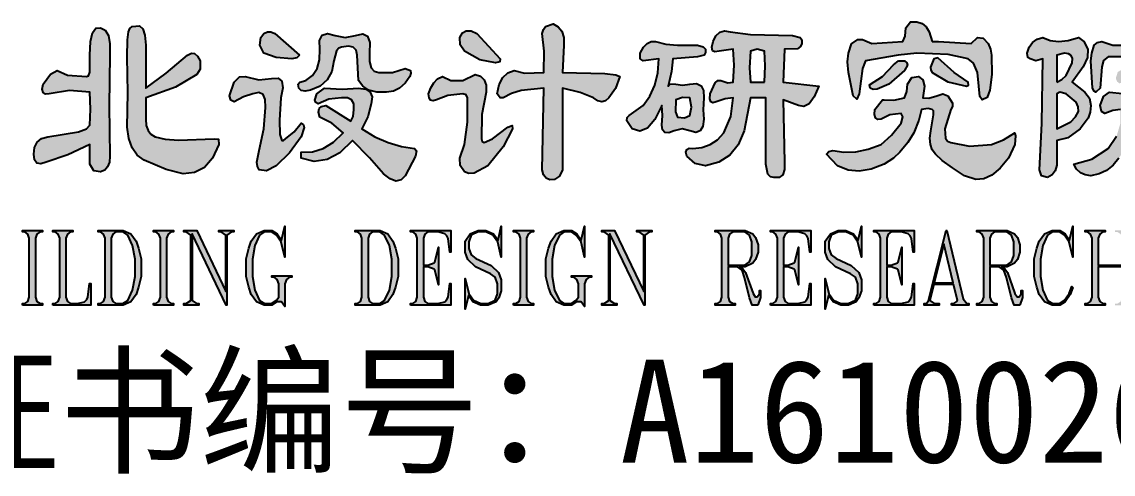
# Model space of a CAD drawing. Extents: x 1475400 to 1714963, y -629303 to -315532.
# Drawn here: x 1579963 to 1582305, y -422275 to -421306 of the extents above; entities that cross this region are included whole.
import ezdxf
from ezdxf.enums import TextEntityAlignment as Align

# ---------------------------------------------------------------- set-up
doc = ezdxf.new("R2010")
doc.units = 0
doc.header["$LTSCALE"] = 1000
doc.layers.add('BTTK', color=7, linetype='Continuous')
doc.layers.add('Logo', color=4, linetype='Continuous')
doc.styles.add('HT', font='')
doc.styles.add('HZ(TK)', font='geniso.shx', dxfattribs={"width": 0.9, "bigfont": 'hztxt.shx'})
doc.styles.get('HT').set_extended_font_data('SimHei')

# ---------------------------------------------------------------- blocks, each defined once
blk = doc.blocks.new('logo-txt')
at = {"layer": 'Logo'}
h = blk.add_hatch(color=4, dxfattribs=at)
h.dxf.hatch_style = 1
h.paths.add_polyline_path([(21.793, 4.592), (21.36, 4.519), (21.277, 4.517), (21.227, 4.551), (21.21, 4.621), (21.227, 4.728), (21.385, 4.946), (21.527, 5.019), (21.752, 4.925), (22.16, 4.894), (22.201, 4.907), (22.226, 4.988), (22.226, 5.352), (22.241, 5.639), (22.285, 5.831), (22.358, 5.93), (22.46, 5.936), (22.56, 5.884), (22.626, 5.769), (22.66, 5.592), (22.66, 5.352), (22.643, 4.269), (22.66, 3.186), (22.647, 3.056), (22.61, 2.957), (22.547, 2.89), (22.46, 2.853), (22.318, 2.874), (22.226, 3.02), (22.226, 3.436), (21.76, 3.218), (21.293, 3.061), (21.177, 3.025), (21.093, 3.041), (21.043, 3.108), (21.027, 3.228), (21.046, 3.376), (21.102, 3.488), (21.195, 3.564), (21.327, 3.603), (21.985, 3.707), (22.158, 3.775), (22.226, 3.853), (22.243, 4.197), (22.226, 4.561)])
h.paths.add_polyline_path([(23.034, 5.675), (23.059, 5.852), (23.087, 5.923), (23.134, 5.967), (23.293, 5.977), (23.364, 5.917), (23.409, 5.779), (23.43, 5.563), (23.426, 5.269), (23.426, 4.644), (23.868, 4.967), (24.326, 5.352), (24.405, 5.391), (24.476, 5.384), (24.538, 5.329), (24.592, 5.227), (24.592, 5.05), (24.526, 4.936), (24.067, 4.665), (23.426, 4.436), (23.426, 3.978), (23.439, 3.845), (23.476, 3.738), (23.538, 3.658), (23.626, 3.603), (23.843, 3.554), (24.126, 3.53), (24.892, 3.561), (24.984, 3.551), (24.992, 3.436), (24.857, 3.147), (24.684, 2.947), (24.474, 2.835), (24.226, 2.812), (23.868, 2.905), (23.393, 3.103), (23.245, 3.21), (23.134, 3.363), (23.062, 3.564), (23.026, 3.811), (23.043, 4.54), (23.026, 5.311)])
h = blk.add_hatch(color=4, dxfattribs=at)
h.dxf.hatch_style = 1
h.paths.add_polyline_path([(28.191, 4.03), (28.058, 3.77), (28.341, 3.603), (28.624, 3.478), (28.908, 3.395), (29.191, 3.353), (29.228, 3.301), (29.208, 3.186), (28.991, 2.77), (28.899, 2.679), (28.791, 2.655), (28.666, 2.7), (28.524, 2.812), (28.225, 3.155), (27.858, 3.52), (27.589, 3.262), (27.316, 3.114), (27.039, 3.074), (26.758, 3.145), (26.758, 3.27), (27.002, 3.28), (27.233, 3.353), (27.452, 3.488), (27.658, 3.686), (27.416, 3.895), (27.158, 4.02), (27.129, 4.129), (27.142, 4.207), (27.196, 4.254), (27.291, 4.269), (27.825, 3.936), (27.875, 4.04), (27.891, 4.186), (27.887, 4.311), (27.841, 4.394), (27.754, 4.436), (27.625, 4.436), (27.35, 4.405), (27.125, 4.311), (27.073, 4.34), (27.05, 4.384), (27.092, 4.519), (27.258, 4.644), (27.641, 4.623), (27.991, 4.644), (28.145, 4.623), (28.241, 4.561), (28.279, 4.457), (28.258, 4.311)])
h.paths.add_polyline_path([(26.725, 5.352), (26.667, 5.29), (26.558, 5.269), (26.225, 5.3), (25.959, 5.394), (25.875, 5.561), (25.892, 5.727), (25.961, 5.811), (26.034, 5.852), (26.111, 5.852), (26.192, 5.811)])
h.paths.add_polyline_path([(26.294, 3.96), (26.3, 3.655), (26.344, 3.522), (26.38, 3.52), (26.425, 3.561), (26.608, 3.707), (26.758, 3.895), (26.808, 3.861), (26.825, 3.801), (26.758, 3.603), (26.508, 3.259), (26.225, 2.978), (26.017, 2.874), (25.859, 2.895), (25.821, 2.968), (25.809, 3.061), (25.859, 3.311), (25.959, 3.77), (25.992, 4.228), (25.988, 4.402), (25.942, 4.509), (25.854, 4.548), (25.725, 4.519), (25.525, 4.457), (25.325, 4.353), (25.25, 4.384), (25.225, 4.478), (25.325, 4.769), (25.434, 4.884), (25.559, 4.894), (25.85, 4.821), (26.125, 4.853), (26.263, 4.858), (26.342, 4.79), (26.363, 4.65), (26.325, 4.436)])
h.paths.add_polyline_path([(28.716, 4.978), (28.991, 5.061), (29.099, 5.019), (29.11, 4.967), (29.091, 4.894), (28.985, 4.748), (28.866, 4.644), (28.735, 4.582), (28.591, 4.561), (28.379, 4.561), (28.208, 4.603), (28.079, 4.686), (27.991, 4.811), (27.958, 5.352), (27.937, 5.457), (27.875, 5.519), (27.771, 5.54), (27.625, 5.519), (27.564, 5.501), (27.516, 5.446), (27.458, 5.227), (27.414, 5.001), (27.316, 4.821), (27.164, 4.689), (26.958, 4.603), (26.842, 4.579), (26.758, 4.592), (26.708, 4.642), (26.692, 4.728), (26.733, 4.769), (26.858, 4.811), (27.002, 4.915), (27.1, 5.061), (27.152, 5.248), (27.158, 5.477), (27.154, 5.667), (27.208, 5.779), (27.321, 5.813), (27.491, 5.769), (27.7, 5.727), (27.925, 5.769), (28.081, 5.808), (28.183, 5.759), (28.231, 5.621), (28.225, 5.394), (28.225, 5.212), (28.258, 5.082), (28.324, 5.004), (28.424, 4.978)])
h = blk.add_hatch(color=4, dxfattribs=at)
h.dxf.hatch_style = 1
h.paths.add_polyline_path([(31.548, 4.967), (31.957, 4.978), (31.965, 5.436), (31.923, 5.811), (31.95, 5.902), (31.998, 5.967), (32.157, 6.019), (32.271, 5.959), (32.348, 5.863), (32.388, 5.73), (32.39, 5.561), (32.357, 4.978), (33.265, 4.957), (33.5, 4.931), (33.59, 4.894), (33.498, 4.634), (33.356, 4.436), (33.285, 4.374), (33.206, 4.353), (33.119, 4.374), (33.023, 4.436), (32.74, 4.551), (32.357, 4.644), (32.357, 2.895), (32.298, 2.759), (32.19, 2.687), (32.086, 2.684), (32.007, 2.718), (31.953, 2.788), (31.923, 2.895), (31.957, 4.644), (31.474, 4.592), (31.269, 4.527), (31.09, 4.436), (31.024, 4.436), (30.957, 4.519), (31.005, 4.722), (31.082, 4.873), (31.188, 4.972), (31.324, 5.019)])
h.paths.add_polyline_path([(30.166, 5.571), (30.157, 5.727), (30.218, 5.826), (30.299, 5.873), (30.401, 5.868), (30.524, 5.811), (31.024, 5.269), (31.015, 5.207), (30.924, 5.186), (30.59, 5.248), (30.257, 5.436)])
h.paths.add_polyline_path([(29.966, 4.811), (30.224, 4.811), (30.49, 4.936), (30.605, 4.897), (30.682, 4.821), (30.722, 4.709), (30.724, 4.561), (30.632, 4.082), (30.624, 3.561), (30.638, 3.499), (30.682, 3.478), (30.857, 3.561), (31.19, 3.811), (31.282, 3.842), (31.29, 3.77), (31.09, 3.384), (30.757, 2.978), (30.465, 2.822), (30.351, 2.814), (30.257, 2.853), (30.166, 2.989), (30.157, 3.145), (30.257, 3.436), (30.324, 3.915), (30.324, 4.436), (30.299, 4.499), (30.224, 4.519), (29.899, 4.488), (29.657, 4.394), (29.585, 4.371), (29.532, 4.384), (29.501, 4.433), (29.491, 4.519), (29.535, 4.652), (29.599, 4.759), (29.684, 4.84), (29.791, 4.894)])
h = blk.add_hatch(color=4, dxfattribs=at)
h.dxf.hatch_style = 1
h.paths.add_polyline_path([(36.039, 5.134), (36.022, 5.477), (35.722, 5.436), (35.626, 5.418), (35.572, 5.446), (35.56, 5.522), (35.589, 5.644), (35.649, 5.766), (35.731, 5.842), (35.833, 5.87), (35.955, 5.852), (36.389, 5.79), (37.288, 5.769), (37.455, 5.727), (37.488, 5.675), (37.488, 5.602), (37.465, 5.532), (37.397, 5.488), (37.122, 5.477), (37.088, 4.769), (37.855, 4.686), (37.753, 4.457), (37.647, 4.311), (37.536, 4.249), (37.422, 4.269), (37.088, 4.394), (37.122, 3.061), (37.12, 2.9), (37.08, 2.791), (37.003, 2.733), (36.888, 2.728), (36.816, 2.746), (36.764, 2.801), (36.722, 3.02), (36.722, 4.436), (36.389, 4.436), (36.255, 3.728), (36.128, 3.431), (35.947, 3.207), (35.712, 3.056), (35.422, 2.978), (35.206, 3.03), (35.022, 3.186), (35.006, 3.275), (35.022, 3.332), (35.072, 3.358), (35.156, 3.353), (35.347, 3.374), (35.522, 3.436), (35.681, 3.54), (35.822, 3.686), (35.972, 4.04), (36.022, 4.436), (35.847, 4.415), (35.656, 4.353), (35.585, 4.332), (35.539, 4.353), (35.518, 4.415), (35.522, 4.519), (35.631, 4.759), (35.691, 4.808), (35.756, 4.811), (35.905, 4.759), (36.022, 4.769)])
h.paths.add_polyline_path([(34.573, 5.582), (34.822, 5.561), (35.256, 5.561), (35.372, 5.529), (35.422, 5.477), (35.424, 5.404), (35.397, 5.352), (35.256, 5.311), (34.723, 5.269), (34.698, 4.998), (34.623, 4.686), (34.664, 4.738), (34.789, 4.728), (34.931, 4.707), (35.089, 4.728), (35.233, 4.741), (35.331, 4.696), (35.383, 4.595), (35.389, 4.436), (35.372, 4.176), (35.389, 3.978), (35.37, 3.822), (35.314, 3.728), (35.22, 3.697), (35.089, 3.728), (34.922, 3.77), (34.756, 3.728), (34.639, 3.689), (34.556, 3.697), (34.506, 3.751), (34.489, 3.853), (34.506, 4.061), (34.489, 4.269), (34.337, 3.973), (34.181, 3.79), (34.021, 3.723), (33.856, 3.77), (33.739, 3.947), (33.744, 4.012), (33.789, 4.061), (34.089, 4.269), (34.235, 4.472), (34.339, 4.707), (34.402, 4.972), (34.423, 5.269), (34.089, 5.227), (34.023, 5.269), (34.023, 5.394), (34.094, 5.519), (34.173, 5.602), (34.26, 5.644), (34.356, 5.644)])
h.paths.add_polyline_path([(36.689, 4.769), (36.705, 5.123), (36.689, 5.436), (36.53, 5.477), (36.389, 5.436), (36.372, 5.082), (36.389, 4.769)], flags=16)
h.paths.add_polyline_path([(34.781, 4.134), (34.822, 4.02), (34.972, 4.009), (35.089, 4.061), (35.122, 4.238), (35.089, 4.436), (34.931, 4.446), (34.789, 4.394)], flags=16)
h = blk.add_hatch(color=4, dxfattribs=at)
h.dxf.hatch_style = 1
h.paths.add_polyline_path([(39.463, 4.384), (39.688, 4.436), (39.738, 4.571), (39.754, 4.728), (39.846, 4.873), (39.988, 4.894), (40.087, 4.821), (40.121, 4.686), (40.087, 4.436), (40.212, 4.426), (40.387, 4.478), (40.512, 4.519), (40.621, 4.478), (40.721, 4.321), (40.721, 4.251), (40.687, 4.186), (40.554, 3.77), (40.571, 3.572), (40.616, 3.512), (40.687, 3.478), (41.087, 3.405), (41.554, 3.436), (41.812, 3.54), (42.054, 3.686), (42.07, 3.624), (42.054, 3.436), (41.92, 3.145), (41.739, 2.929), (41.562, 2.78), (41.389, 2.7), (41.22, 2.687), (40.979, 2.77), (40.721, 2.937), (40.496, 3.093), (40.354, 3.228), (40.285, 3.322), (40.246, 3.436), (40.235, 3.572), (40.254, 3.728), (40.312, 4.072), (40.31, 4.157), (40.287, 4.186), (40.196, 4.207), (40.054, 4.186), (39.996, 3.957), (39.888, 3.686), (39.763, 3.478), (39.588, 3.27), (39.454, 3.145), (39.254, 3.02), (38.98, 2.908), (38.721, 2.864), (38.48, 2.887), (38.255, 2.978), (38.021, 3.228), (38.071, 3.291), (38.155, 3.311), (38.394, 3.272), (38.646, 3.28), (38.911, 3.335), (39.188, 3.436), (39.413, 3.634), (39.621, 3.895), (39.654, 4.03), (39.621, 4.103), (39.379, 4.072), (39.188, 3.978), (39.117, 3.975), (39.071, 4.009), (39.05, 4.079), (39.054, 4.186), (39.221, 4.394), (39.254, 4.394)])
h.paths.add_polyline_path([(40.287, 5.644), (40.421, 5.644), (41.121, 5.602), (41.254, 5.727), (41.379, 5.717), (41.487, 5.602), (41.537, 5.477), (41.554, 5.352), (41.562, 4.936), (41.52, 4.603), (41.462, 4.446), (41.354, 4.394), (41.304, 4.467), (41.287, 4.686), (41.254, 4.978), (41.17, 5.175), (41.054, 5.269), (40.629, 5.363), (39.954, 5.394), (39.554, 5.352), (38.855, 5.227), (38.788, 5.061), (38.721, 4.519), (38.671, 4.405), (38.588, 4.478), (38.488, 4.978), (38.471, 5.207), (38.488, 5.394), (38.555, 5.592), (38.688, 5.686), (38.788, 5.686), (38.988, 5.602), (39.654, 5.644), (39.704, 5.759), (39.721, 5.936), (39.821, 6.061), (39.958, 6.063), (40.071, 6.029), (40.158, 5.959), (40.221, 5.852)])
h.paths.add_polyline_path([(40.754, 4.978), (40.404, 5.29), (40.321, 5.269), (40.246, 5.092), (40.252, 5.027), (40.287, 4.978), (40.621, 4.78), (41.021, 4.686), (41.062, 4.707), (41.054, 4.769)], flags=17)
h.paths.add_polyline_path([(39.563, 5.227), (39.688, 5.227), (39.738, 5.183), (39.754, 5.134), (39.688, 5.019), (39.354, 4.728), (39.104, 4.623), (39.017, 4.618), (38.955, 4.644), (38.938, 4.717), (39.221, 4.894), (39.454, 5.144)], flags=17)
h = blk.add_hatch(color=4, dxfattribs=at)
h.dxf.hatch_style = 1
h.paths.add_polyline_path([(43.253, 3.926), (43.353, 4.027), (43.42, 4.144), (43.416, 4.246), (43.37, 4.342), (43.153, 4.519), (43.02, 4.561), (42.953, 4.519), (42.953, 3.77)], flags=16)
h.paths.add_polyline_path([(42.953, 4.769), (43.062, 4.827), (43.153, 4.915), (43.287, 5.186), (43.289, 5.277), (43.262, 5.342), (43.205, 5.381), (43.12, 5.394), (42.953, 5.352)], flags=16)
h.paths.add_polyline_path([(45.053, 4.228), (45.053, 3.728), (45.103, 3.54), (45.253, 3.395), (45.438, 3.317), (45.627, 3.291), (45.821, 3.317), (46.019, 3.395), (46.294, 3.509), (46.386, 3.52), (46.35, 3.304), (46.277, 3.114), (46.167, 2.95), (46.019, 2.812), (45.817, 2.757), (45.611, 2.759), (45.4, 2.819), (45.186, 2.937), (45.023, 3.106), (44.903, 3.28), (44.824, 3.46), (44.786, 3.645), (44.786, 4.228), (44.553, 4.228), (44.553, 3.936), (44.536, 3.715), (44.486, 3.509), (44.403, 3.319), (44.286, 3.145), (44.161, 2.996), (44.02, 2.884), (43.861, 2.809), (43.686, 2.77), (43.563, 2.786), (43.461, 2.832), (43.38, 2.91), (43.32, 3.02), (43.703, 3.124), (44.053, 3.353), (44.236, 3.613), (44.32, 3.895), (44.32, 4.186), (44.153, 4.165), (43.986, 4.103), (43.911, 4.144), (43.886, 4.269), (43.953, 4.467), (44.086, 4.561), (44.644, 4.499), (45.186, 4.561), (45.511, 4.519), (45.592, 4.467), (45.619, 4.394), (45.519, 4.269)])
h.paths.add_polyline_path([(45.486, 5.571), (45.652, 5.615), (45.752, 5.686), (45.852, 5.654), (45.952, 5.561), (45.994, 5.415), (45.986, 5.227), (45.952, 4.853), (45.936, 4.717), (45.886, 4.644), (45.786, 4.665), (45.752, 4.811), (45.746, 5.03), (45.694, 5.186), (45.596, 5.28), (45.452, 5.311), (44.053, 5.311), (43.953, 5.238), (43.92, 5.103), (43.886, 4.644), (43.795, 4.561), (43.755, 4.582), (43.72, 4.644), (43.686, 5.227), (43.703, 5.394), (43.753, 5.561), (43.828, 5.623), (43.92, 5.644), (44.153, 5.561), (44.519, 5.561), (44.519, 5.769), (44.578, 5.936), (44.686, 6.019), (44.828, 5.998), (44.919, 5.936), (44.961, 5.759), (44.953, 5.561)])
h.paths.add_polyline_path([(44.453, 4.769), (44.295, 4.748), (44.247, 4.785), (44.22, 4.853), (44.261, 4.988), (44.386, 5.061), (44.636, 5.04), (44.919, 5.061), (45.244, 4.998), (45.325, 4.952), (45.353, 4.894), (45.278, 4.811), (45.119, 4.811)], flags=17)
h.paths.add_polyline_path([(42.753, 2.728), (42.628, 2.77), (42.587, 2.895), (42.637, 3.884), (42.653, 5.269), (42.503, 5.227), (42.387, 5.269), (42.337, 5.3), (42.32, 5.394), (42.366, 5.524), (42.437, 5.623), (42.533, 5.691), (42.653, 5.727), (42.814, 5.665), (42.995, 5.644), (43.197, 5.665), (43.42, 5.727), (43.536, 5.644), (43.62, 5.477), (43.611, 5.3), (43.52, 5.103), (43.287, 4.769), (43.553, 4.561), (43.653, 4.426), (43.686, 4.269), (43.672, 4.129), (43.628, 3.999), (43.453, 3.77), (43.195, 3.582), (42.953, 3.52), (42.953, 2.994), (42.92, 2.874), (42.853, 2.786)])
h = blk.add_hatch(color=4, dxfattribs=at)
h.dxf.hatch_style = 1
h.paths.add_polyline_path([(19.17, 0.153), (19.112, 0.073), (18.947, -0.004), (18.303, -0.004), (18.303, 0.031), (18.353, 0.031), (18.419, 0.075), (18.451, 0.167), (18.451, 1.429), (18.419, 1.521), (18.353, 1.565), (18.303, 1.565), (18.303, 1.6), (18.95, 1.598), (19.112, 1.523), (19.17, 1.444), (19.225, 1.288), (19.225, 1.13), (19.17, 0.974), (19.112, 0.895), (18.983, 0.835), (19.112, 0.776), (19.17, 0.697), (19.225, 0.54), (19.225, 0.308)])
h.paths.add_polyline_path([(19.094, 1.355), (19.043, 1.496), (18.942, 1.565), (18.68, 1.565), (18.615, 1.521), (18.582, 1.429), (18.582, 0.852), (18.942, 0.852), (19.043, 0.923), (19.094, 1.064)], flags=16)
h.paths.add_polyline_path([(19.094, 0.607), (19.043, 0.748), (18.942, 0.818), (18.582, 0.818), (18.582, 0.167), (18.615, 0.075), (18.68, 0.031), (18.942, 0.031), (19.043, 0.1), (19.094, 0.242)], flags=16)
h.paths.add_polyline_path([(20.509, 1.565), (20.411, 1.498), (20.411, 0.459), (20.356, 0.229), (20.244, 0.073), (20.079, -0.004), (19.971, -0.004), (19.971, 0.011), (19.966, -0.004), (19.804, 0.073), (19.693, 0.229), (19.638, 0.459), (19.638, 1.429), (19.606, 1.521), (19.54, 1.565), (19.49, 1.565), (19.49, 1.6), (19.917, 1.6), (19.917, 1.565), (19.867, 1.565), (19.801, 1.521), (19.769, 1.429), (19.769, 0.389), (19.821, 0.171), (19.872, 0.102), (19.974, 0.031), (20.076, 0.031), (20.232, 0.102), (20.334, 0.246), (20.387, 0.464), (20.387, 1.498), (20.289, 1.565), (20.238, 1.565), (20.238, 1.6), (20.559, 1.6), (20.559, 1.565)])
h.paths.add_polyline_path([(20.784, -0.004), (20.784, 0.031), (20.834, 0.031), (20.9, 0.075), (20.932, 0.167), (20.932, 1.429), (20.9, 1.521), (20.834, 1.565), (20.784, 1.565), (20.784, 1.6), (21.211, 1.6), (21.211, 1.565), (21.161, 1.565), (21.095, 1.521), (21.063, 1.429), (21.063, 0.167), (21.095, 0.075), (21.161, 0.031), (21.211, 0.031), (21.211, -0.004)])
h.paths.add_polyline_path([(21.436, -0.004), (21.436, 0.031), (21.486, 0.031), (21.551, 0.075), (21.583, 0.167), (21.583, 1.429), (21.551, 1.521), (21.486, 1.565), (21.436, 1.565), (21.436, 1.6), (21.862, 1.6), (21.862, 1.565), (21.812, 1.565), (21.747, 1.521), (21.715, 1.429), (21.715, 0.167), (21.747, 0.075), (21.812, 0.031), (21.968, 0.031), (22.118, 0.073), (22.164, 0.116), (22.189, 0.169), (22.225, 0.464), (22.249, 0.461), (22.249, -0.004)])
h.paths.add_polyline_path([(23.275, 0.381), (23.221, 0.227), (23.11, 0.073), (22.945, -0.004), (22.408, -0.004), (22.408, 0.031), (22.458, 0.031), (22.524, 0.075), (22.556, 0.167), (22.556, 1.429), (22.524, 1.521), (22.458, 1.565), (22.408, 1.565), (22.408, 1.6), (22.945, 1.6), (23.11, 1.523), (23.221, 1.369), (23.275, 1.215), (23.33, 0.987), (23.33, 0.609)])
h.paths.add_polyline_path([(23.199, 0.983), (23.146, 1.278), (23.042, 1.496), (22.939, 1.565), (22.785, 1.565), (22.72, 1.521), (22.687, 1.429), (22.687, 0.167), (22.72, 0.075), (22.785, 0.031), (22.939, 0.031), (23.042, 0.1), (23.146, 0.318), (23.199, 0.613)], flags=16)
h.paths.add_polyline_path([(23.595, -0.004), (23.595, 0.031), (23.645, 0.031), (23.711, 0.075), (23.743, 0.167), (23.743, 1.429), (23.711, 1.521), (23.645, 1.565), (23.595, 1.565), (23.595, 1.6), (24.022, 1.6), (24.022, 1.565), (23.972, 1.565), (23.906, 1.521), (23.874, 1.429), (23.874, 0.167), (23.906, 0.075), (23.972, 0.031), (24.022, 0.031), (24.022, -0.004)])
h.paths.add_polyline_path([(25.266, 1.565), (25.169, 1.498), (25.169, -0.004), (25.15, -0.004), (24.419, 1.527), (24.419, 0.098), (24.517, 0.031), (24.568, 0.031), (24.568, -0.004), (24.247, -0.004), (24.247, 0.031), (24.297, 0.031), (24.395, 0.098), (24.395, 1.498), (24.297, 1.565), (24.247, 1.565), (24.247, 1.6), (24.52, 1.6), (25.144, 0.293), (25.144, 1.498), (25.046, 1.565), (24.996, 1.565), (24.996, 1.6), (25.317, 1.6), (25.317, 1.565)])
h.paths.add_polyline_path([(26.506, 0.594), (26.441, 0.549), (26.409, 0.457), (26.409, -0.027), (26.338, 0.071), (26.239, 0.071), (26.132, -0.004), (25.964, -0.002), (25.802, 0.073), (25.69, 0.227), (25.637, 0.381), (25.582, 0.609), (25.582, 0.987), (25.637, 1.215), (25.69, 1.369), (25.802, 1.523), (25.965, 1.6), (26.132, 1.6), (26.244, 1.523), (26.338, 1.39), (26.409, 1.687), (26.409, 1.029), (26.332, 1.35), (26.228, 1.493), (26.126, 1.565), (25.971, 1.565), (25.869, 1.496), (25.765, 1.278), (25.713, 0.983), (25.713, 0.613), (25.765, 0.318), (25.869, 0.1), (25.971, 0.031), (26.126, 0.031), (26.228, 0.102), (26.277, 0.169), (26.277, 0.457), (26.245, 0.549), (26.179, 0.594), (26.129, 0.594), (26.129, 0.628), (26.557, 0.628), (26.557, 0.594)])
h = blk.add_hatch(color=4, dxfattribs=at)
h.dxf.hatch_style = 1
h.paths.add_polyline_path([(28.78, 0.381), (28.726, 0.227), (28.615, 0.073), (28.45, -0.004), (27.914, -0.004), (27.914, 0.031), (27.964, 0.031), (28.029, 0.075), (28.061, 0.167), (28.061, 1.429), (28.029, 1.521), (27.964, 1.565), (27.914, 1.565), (27.914, 1.6), (28.45, 1.6), (28.615, 1.523), (28.726, 1.369), (28.78, 1.215), (28.835, 0.987), (28.835, 0.609)])
h.paths.add_polyline_path([(28.704, 0.983), (28.652, 1.278), (28.548, 1.496), (28.445, 1.565), (28.291, 1.565), (28.225, 1.521), (28.193, 1.429), (28.193, 0.167), (28.225, 0.075), (28.291, 0.031), (28.445, 0.031), (28.548, 0.1), (28.652, 0.318), (28.704, 0.613)], flags=16)
h.paths.add_polyline_path([(29.1, -0.004), (29.1, 0.031), (29.15, 0.031), (29.216, 0.075), (29.248, 0.167), (29.248, 1.429), (29.216, 1.521), (29.15, 1.565), (29.1, 1.565), (29.1, 1.6), (29.968, 1.6), (29.968, 1.135), (29.943, 1.133), (29.908, 1.427), (29.882, 1.48), (29.837, 1.523), (29.686, 1.565), (29.477, 1.565), (29.412, 1.521), (29.38, 1.429), (29.38, 0.852), (29.472, 0.852), (29.61, 0.901), (29.624, 0.919), (29.701, 1.239), (29.701, 0.432), (29.624, 0.752), (29.61, 0.769), (29.472, 0.818), (29.38, 0.818), (29.38, 0.167), (29.412, 0.075), (29.477, 0.031), (29.686, 0.031), (29.837, 0.073), (29.882, 0.116), (29.908, 0.169), (29.943, 0.464), (29.968, 0.461), (29.968, -0.004)])
h.paths.add_polyline_path([(30.994, 0.153), (30.935, 0.073), (30.77, -0.004), (30.606, -0.004), (30.441, 0.073), (30.345, 0.206), (30.275, -0.09), (30.275, 0.566), (30.351, 0.246), (30.454, 0.102), (30.61, 0.031), (30.767, 0.031), (30.92, 0.102), (30.97, 0.242), (30.97, 0.457), (30.92, 0.599), (30.817, 0.671), (30.495, 0.821), (30.331, 0.974), (30.275, 1.13), (30.275, 1.365), (30.384, 1.523), (30.553, 1.6), (30.717, 1.6), (30.882, 1.523), (30.978, 1.39), (31.048, 1.687), (31.048, 1.029), (30.972, 1.35), (30.87, 1.493), (30.714, 1.565), (30.556, 1.565), (30.403, 1.493), (30.352, 1.355), (30.352, 1.213), (30.403, 1.072), (30.505, 1), (30.828, 0.85), (30.992, 0.697), (31.048, 0.54), (31.048, 0.308)])
h.paths.add_polyline_path([(31.313, -0.004), (31.313, 0.031), (31.363, 0.031), (31.429, 0.075), (31.461, 0.167), (31.461, 1.429), (31.429, 1.521), (31.363, 1.565), (31.313, 1.565), (31.313, 1.6), (31.74, 1.6), (31.74, 1.565), (31.69, 1.565), (31.624, 1.521), (31.592, 1.429), (31.592, 0.167), (31.624, 0.075), (31.69, 0.031), (31.74, 0.031), (31.74, -0.004)])
h.paths.add_polyline_path([(32.931, 0.594), (32.865, 0.549), (32.833, 0.457), (32.833, -0.027), (32.763, 0.071), (32.663, 0.071), (32.556, -0.004), (32.388, -0.002), (32.226, 0.073), (32.114, 0.227), (32.061, 0.381), (32.006, 0.609), (32.006, 0.987), (32.061, 1.215), (32.114, 1.369), (32.226, 1.523), (32.39, 1.6), (32.556, 1.6), (32.668, 1.523), (32.763, 1.39), (32.833, 1.687), (32.833, 1.029), (32.757, 1.35), (32.652, 1.493), (32.55, 1.565), (32.395, 1.565), (32.293, 1.496), (32.189, 1.278), (32.137, 0.983), (32.137, 0.613), (32.189, 0.318), (32.293, 0.1), (32.395, 0.031), (32.55, 0.031), (32.652, 0.102), (32.702, 0.169), (32.702, 0.457), (32.669, 0.549), (32.604, 0.594), (32.553, 0.594), (32.553, 0.628), (32.981, 0.628), (32.981, 0.594)])
h.paths.add_polyline_path([(34.224, 1.565), (34.127, 1.498), (34.127, -0.004), (34.108, -0.004), (33.377, 1.527), (33.377, 0.098), (33.475, 0.031), (33.526, 0.031), (33.526, -0.004), (33.205, -0.004), (33.205, 0.031), (33.255, 0.031), (33.352, 0.098), (33.352, 1.498), (33.255, 1.565), (33.205, 1.565), (33.205, 1.6), (33.478, 1.6), (34.102, 0.293), (34.102, 1.498), (34.004, 1.565), (33.953, 1.565), (33.953, 1.6), (34.274, 1.6), (34.274, 1.565)])
h = blk.add_hatch(color=4, dxfattribs=at)
h.dxf.hatch_style = 1
h.paths.add_polyline_path([(36.549, -0.004), (36.426, -0.004), (36.37, 0.157), (36.263, 0.589), (36.21, 0.748), (36.11, 0.818), (35.911, 0.818), (35.911, 0.167), (35.943, 0.075), (36.009, 0.031), (36.059, 0.031), (36.059, -0.004), (35.632, -0.004), (35.632, 0.031), (35.682, 0.031), (35.747, 0.075), (35.779, 0.167), (35.779, 1.429), (35.747, 1.521), (35.682, 1.565), (35.632, 1.565), (35.632, 1.6), (36.278, 1.598), (36.44, 1.523), (36.498, 1.444), (36.553, 1.288), (36.553, 1.13), (36.498, 0.974), (36.44, 0.895), (36.276, 0.818), (36.164, 0.818), (36.227, 0.776), (36.284, 0.697), (36.444, 0.248), (36.492, 0.18), (36.536, 0.18), (36.583, 0.244), (36.583, 0.312), (36.606, 0.312), (36.606, 0.159)])
h.paths.add_polyline_path([(36.422, 1.355), (36.371, 1.496), (36.27, 1.565), (36.009, 1.565), (35.943, 1.521), (35.911, 1.429), (35.911, 0.852), (36.27, 0.852), (36.371, 0.923), (36.422, 1.064)], flags=16)
h.paths.add_polyline_path([(36.818, -0.004), (36.818, 0.031), (36.868, 0.031), (36.934, 0.075), (36.966, 0.167), (36.966, 1.429), (36.934, 1.521), (36.868, 1.565), (36.818, 1.565), (36.818, 1.6), (37.686, 1.6), (37.686, 1.135), (37.661, 1.133), (37.626, 1.427), (37.6, 1.48), (37.554, 1.523), (37.404, 1.565), (37.195, 1.565), (37.13, 1.521), (37.098, 1.429), (37.098, 0.852), (37.19, 0.852), (37.328, 0.901), (37.342, 0.919), (37.419, 1.239), (37.419, 0.432), (37.342, 0.752), (37.328, 0.769), (37.19, 0.818), (37.098, 0.818), (37.098, 0.167), (37.13, 0.075), (37.195, 0.031), (37.404, 0.031), (37.554, 0.073), (37.6, 0.116), (37.626, 0.169), (37.661, 0.464), (37.686, 0.461), (37.686, -0.004)])
h.paths.add_polyline_path([(38.712, 0.153), (38.653, 0.073), (38.488, -0.004), (38.324, -0.004), (38.159, 0.073), (38.063, 0.206), (37.993, -0.09), (37.993, 0.566), (38.069, 0.246), (38.172, 0.102), (38.328, 0.031), (38.485, 0.031), (38.638, 0.102), (38.688, 0.242), (38.688, 0.457), (38.638, 0.599), (38.535, 0.671), (38.213, 0.821), (38.049, 0.974), (37.993, 1.13), (37.993, 1.365), (38.102, 1.523), (38.271, 1.6), (38.435, 1.6), (38.6, 1.523), (38.696, 1.39), (38.766, 1.687), (38.766, 1.029), (38.69, 1.35), (38.588, 1.493), (38.432, 1.565), (38.274, 1.565), (38.121, 1.493), (38.07, 1.355), (38.07, 1.213), (38.121, 1.072), (38.223, 1), (38.546, 0.85), (38.71, 0.697), (38.766, 0.54), (38.766, 0.308)])
h.paths.add_polyline_path([(39.031, -0.004), (39.031, 0.031), (39.081, 0.031), (39.147, 0.075), (39.179, 0.167), (39.179, 1.429), (39.147, 1.521), (39.081, 1.565), (39.031, 1.565), (39.031, 1.6), (39.898, 1.6), (39.898, 1.135), (39.874, 1.133), (39.839, 1.427), (39.813, 1.48), (39.767, 1.523), (39.617, 1.565), (39.408, 1.565), (39.342, 1.521), (39.31, 1.429), (39.31, 0.852), (39.403, 0.852), (39.541, 0.901), (39.554, 0.919), (39.631, 1.239), (39.631, 0.432), (39.554, 0.752), (39.541, 0.769), (39.403, 0.818), (39.31, 0.818), (39.31, 0.167), (39.342, 0.075), (39.408, 0.031), (39.617, 0.031), (39.767, 0.073), (39.813, 0.116), (39.839, 0.169), (39.874, 0.464), (39.898, 0.461), (39.898, -0.004)])
h.paths.add_polyline_path([(40.699, -0.004), (40.699, 0.031), (40.749, 0.031), (40.815, 0.075), (40.824, 0.105), (40.744, 0.444), (40.32, 0.444), (40.233, 0.096), (40.328, 0.031), (40.431, 0.031), (40.431, -0.004), (40.11, -0.004), (40.11, 0.031), (40.16, 0.031), (40.207, 0.096), (40.583, 1.6), (40.601, 1.6), (40.95, 0.135), (41.025, 0.031), (41.073, 0.031), (41.073, -0.004)])
h.paths.add_polyline_path([(40.537, 1.312), (40.329, 0.479), (40.736, 0.479)], flags=16)
h.paths.add_polyline_path([(42.161, -0.004), (42.039, -0.004), (41.982, 0.157), (41.875, 0.589), (41.823, 0.748), (41.722, 0.818), (41.523, 0.818), (41.523, 0.167), (41.555, 0.075), (41.621, 0.031), (41.671, 0.031), (41.671, -0.004), (41.244, -0.004), (41.244, 0.031), (41.294, 0.031), (41.359, 0.075), (41.391, 0.167), (41.391, 1.429), (41.359, 1.521), (41.294, 1.565), (41.244, 1.565), (41.244, 1.6), (41.89, 1.598), (42.052, 1.523), (42.11, 1.444), (42.166, 1.288), (42.166, 1.13), (42.11, 0.974), (42.052, 0.895), (41.888, 0.818), (41.776, 0.818), (41.839, 0.776), (41.896, 0.697), (42.056, 0.248), (42.104, 0.18), (42.148, 0.18), (42.195, 0.244), (42.195, 0.312), (42.219, 0.312), (42.219, 0.159)])
h.paths.add_polyline_path([(42.034, 1.355), (41.983, 1.496), (41.882, 1.565), (41.621, 1.565), (41.555, 1.521), (41.523, 1.429), (41.523, 0.852), (41.882, 0.852), (41.983, 0.923), (42.034, 1.064)], flags=16)
h.paths.add_polyline_path([(43.223, 1.35), (43.118, 1.493), (43.016, 1.565), (42.861, 1.565), (42.759, 1.496), (42.655, 1.278), (42.603, 0.983), (42.603, 0.613), (42.655, 0.318), (42.759, 0.1), (42.861, 0.031), (43.016, 0.031), (43.118, 0.102), (43.223, 0.248), (43.276, 0.395), (43.297, 0.379), (43.244, 0.227), (43.134, 0.073), (43.022, -0.004), (42.854, -0.002), (42.692, 0.073), (42.58, 0.227), (42.527, 0.381), (42.472, 0.609), (42.472, 0.987), (42.527, 1.215), (42.58, 1.369), (42.692, 1.523), (42.855, 1.6), (43.022, 1.6), (43.134, 1.523), (43.229, 1.39), (43.299, 1.687), (43.299, 1.029)])
h.paths.add_polyline_path([(44.206, -0.004), (44.206, 0.031), (44.256, 0.031), (44.322, 0.075), (44.354, 0.167), (44.354, 0.818), (43.843, 0.818), (43.843, 0.167), (43.875, 0.075), (43.941, 0.031), (43.991, 0.031), (43.991, -0.004), (43.564, -0.004), (43.564, 0.031), (43.614, 0.031), (43.679, 0.075), (43.712, 0.167), (43.712, 1.429), (43.679, 1.521), (43.614, 1.565), (43.564, 1.565), (43.564, 1.6), (43.991, 1.6), (43.991, 1.565), (43.941, 1.565), (43.875, 1.521), (43.843, 1.429), (43.843, 0.852), (44.354, 0.852), (44.354, 1.429), (44.322, 1.521), (44.256, 1.565), (44.206, 1.565), (44.206, 1.6), (44.633, 1.6), (44.633, 1.565), (44.583, 1.565), (44.518, 1.521), (44.486, 1.429), (44.486, 0.167), (44.518, 0.075), (44.583, 0.031), (44.633, 0.031), (44.633, -0.004)])
at = {"layer": 'Logo', "color": 4}
for points in [[(21.793, 4.592), (21.36, 4.519), (21.277, 4.517), (21.227, 4.551), (21.21, 4.621), (21.227, 4.728), (21.385, 4.946), (21.527, 5.019), (21.752, 4.925), (22.16, 4.894), (22.201, 4.907), (22.226, 4.988), (22.226, 5.352), (22.241, 5.639), (22.285, 5.831), (22.358, 5.93), (22.46, 5.936), (22.56, 5.884), (22.626, 5.769), (22.66, 5.592), (22.66, 5.352), (22.643, 4.269), (22.66, 3.186), (22.647, 3.056), (22.61, 2.957), (22.547, 2.89), (22.46, 2.853), (22.318, 2.874), (22.226, 3.02), (22.226, 3.436), (21.76, 3.218), (21.293, 3.061), (21.177, 3.025), (21.093, 3.041), (21.043, 3.108), (21.027, 3.228), (21.046, 3.376), (21.102, 3.488), (21.195, 3.564), (21.327, 3.603), (21.985, 3.707), (22.158, 3.775), (22.226, 3.853), (22.243, 4.197), (22.226, 4.561)], [(23.034, 5.675), (23.059, 5.852), (23.087, 5.923), (23.134, 5.967), (23.293, 5.977), (23.364, 5.917), (23.409, 5.779), (23.43, 5.563), (23.426, 5.269), (23.426, 4.644), (23.868, 4.967), (24.326, 5.352), (24.405, 5.391), (24.476, 5.384), (24.538, 5.329), (24.592, 5.227), (24.592, 5.05), (24.526, 4.936), (24.067, 4.665), (23.426, 4.436), (23.426, 3.978), (23.439, 3.845), (23.476, 3.738), (23.538, 3.658), (23.626, 3.603), (23.843, 3.554), (24.126, 3.53), (24.892, 3.561), (24.984, 3.551), (24.992, 3.436), (24.857, 3.147), (24.684, 2.947), (24.474, 2.835), (24.226, 2.812), (23.868, 2.905), (23.393, 3.103), (23.245, 3.21), (23.134, 3.363), (23.062, 3.564), (23.026, 3.811), (23.043, 4.54), (23.026, 5.311)], [(26.725, 5.352), (26.667, 5.29), (26.558, 5.269), (26.225, 5.3), (25.959, 5.394), (25.875, 5.561), (25.892, 5.727), (25.961, 5.811), (26.034, 5.852), (26.111, 5.852), (26.192, 5.811)], [(30.166, 5.571), (30.157, 5.727), (30.218, 5.826), (30.299, 5.873), (30.401, 5.868), (30.524, 5.811), (31.024, 5.269), (31.015, 5.207), (30.924, 5.186), (30.59, 5.248), (30.257, 5.436)], [(31.548, 4.967), (31.957, 4.978), (31.965, 5.436), (31.923, 5.811), (31.95, 5.902), (31.998, 5.967), (32.157, 6.019), (32.271, 5.959), (32.348, 5.863), (32.388, 5.73), (32.39, 5.561), (32.357, 4.978), (33.265, 4.957), (33.5, 4.931), (33.59, 4.894), (33.498, 4.634), (33.356, 4.436), (33.285, 4.374), (33.206, 4.353), (33.119, 4.374), (33.023, 4.436), (32.74, 4.551), (32.357, 4.644), (32.357, 2.895), (32.298, 2.759), (32.19, 2.687), (32.086, 2.684), (32.007, 2.718), (31.953, 2.788), (31.923, 2.895), (31.957, 4.644), (31.474, 4.592), (31.269, 4.527), (31.09, 4.436), (31.024, 4.436), (30.957, 4.519), (31.005, 4.722), (31.082, 4.873), (31.188, 4.972), (31.324, 5.019)], [(36.039, 5.134), (36.022, 5.477), (35.722, 5.436), (35.626, 5.418), (35.572, 5.446), (35.56, 5.522), (35.589, 5.644), (35.649, 5.766), (35.731, 5.842), (35.833, 5.87), (35.955, 5.852), (36.389, 5.79), (37.288, 5.769), (37.455, 5.727), (37.488, 5.675), (37.488, 5.602), (37.465, 5.532), (37.397, 5.488), (37.122, 5.477), (37.088, 4.769), (37.855, 4.686), (37.753, 4.457), (37.647, 4.311), (37.536, 4.249), (37.422, 4.269), (37.088, 4.394), (37.122, 3.061), (37.12, 2.9), (37.08, 2.791), (37.003, 2.733), (36.888, 2.728), (36.816, 2.746), (36.764, 2.801), (36.722, 3.02), (36.722, 4.436), (36.389, 4.436), (36.255, 3.728), (36.128, 3.431), (35.947, 3.207), (35.712, 3.056), (35.422, 2.978), (35.206, 3.03), (35.022, 3.186), (35.006, 3.275), (35.022, 3.332), (35.072, 3.358), (35.156, 3.353), (35.347, 3.374), (35.522, 3.436), (35.681, 3.54), (35.822, 3.686), (35.972, 4.04), (36.022, 4.436), (35.847, 4.415), (35.656, 4.353), (35.585, 4.332), (35.539, 4.353), (35.518, 4.415), (35.522, 4.519), (35.631, 4.759), (35.691, 4.808), (35.756, 4.811), (35.905, 4.759), (36.022, 4.769)], [(40.287, 5.644), (40.421, 5.644), (41.121, 5.602), (41.254, 5.727), (41.379, 5.717), (41.487, 5.602), (41.537, 5.477), (41.554, 5.352), (41.562, 4.936), (41.52, 4.603), (41.462, 4.446), (41.354, 4.394), (41.304, 4.467), (41.287, 4.686), (41.254, 4.978), (41.17, 5.175), (41.054, 5.269), (40.629, 5.363), (39.954, 5.394), (39.554, 5.352), (38.855, 5.227), (38.788, 5.061), (38.721, 4.519), (38.671, 4.405), (38.588, 4.478), (38.488, 4.978), (38.471, 5.207), (38.488, 5.394), (38.555, 5.592), (38.688, 5.686), (38.788, 5.686), (38.988, 5.602), (39.654, 5.644), (39.704, 5.759), (39.721, 5.936), (39.821, 6.061), (39.958, 6.063), (40.071, 6.029), (40.158, 5.959), (40.221, 5.852)], [(28.716, 4.978), (28.991, 5.061), (29.099, 5.019), (29.11, 4.967), (29.091, 4.894), (28.985, 4.748), (28.866, 4.644), (28.735, 4.582), (28.591, 4.561), (28.379, 4.561), (28.208, 4.603), (28.079, 4.686), (27.991, 4.811), (27.958, 5.352), (27.937, 5.457), (27.875, 5.519), (27.771, 5.54), (27.625, 5.519), (27.564, 5.501), (27.516, 5.446), (27.458, 5.227), (27.414, 5.001), (27.316, 4.821), (27.164, 4.689), (26.958, 4.603), (26.842, 4.579), (26.758, 4.592), (26.708, 4.642), (26.692, 4.728), (26.733, 4.769), (26.858, 4.811), (27.002, 4.915), (27.1, 5.061), (27.152, 5.248), (27.158, 5.477), (27.154, 5.667), (27.208, 5.779), (27.321, 5.813), (27.491, 5.769), (27.7, 5.727), (27.925, 5.769), (28.081, 5.808), (28.183, 5.759), (28.231, 5.621), (28.225, 5.394), (28.225, 5.212), (28.258, 5.082), (28.324, 5.004), (28.424, 4.978)], [(34.573, 5.582), (34.822, 5.561), (35.256, 5.561), (35.372, 5.529), (35.422, 5.477), (35.424, 5.404), (35.397, 5.352), (35.256, 5.311), (34.723, 5.269), (34.698, 4.998), (34.623, 4.686), (34.664, 4.738), (34.789, 4.728), (34.931, 4.707), (35.089, 4.728), (35.233, 4.741), (35.331, 4.696), (35.383, 4.595), (35.389, 4.436), (35.372, 4.176), (35.389, 3.978), (35.37, 3.822), (35.314, 3.728), (35.22, 3.697), (35.089, 3.728), (34.922, 3.77), (34.756, 3.728), (34.639, 3.689), (34.556, 3.697), (34.506, 3.751), (34.489, 3.853), (34.506, 4.061), (34.489, 4.269), (34.337, 3.973), (34.181, 3.79), (34.021, 3.723), (33.856, 3.77), (33.739, 3.947), (33.744, 4.012), (33.789, 4.061), (34.089, 4.269), (34.235, 4.472), (34.339, 4.707), (34.402, 4.972), (34.423, 5.269), (34.089, 5.227), (34.023, 5.269), (34.023, 5.394), (34.094, 5.519), (34.173, 5.602), (34.26, 5.644), (34.356, 5.644)], [(42.753, 2.728), (42.628, 2.77), (42.587, 2.895), (42.637, 3.884), (42.653, 5.269), (42.503, 5.227), (42.387, 5.269), (42.337, 5.3), (42.32, 5.394), (42.366, 5.524), (42.437, 5.623), (42.533, 5.691), (42.653, 5.727), (42.814, 5.665), (42.995, 5.644), (43.197, 5.665), (43.42, 5.727), (43.536, 5.644), (43.62, 5.477), (43.611, 5.3), (43.52, 5.103), (43.287, 4.769), (43.553, 4.561), (43.653, 4.426), (43.686, 4.269), (43.672, 4.129), (43.628, 3.999), (43.453, 3.77), (43.195, 3.582), (42.953, 3.52), (42.953, 2.994), (42.92, 2.874), (42.853, 2.786)], [(36.689, 4.769), (36.705, 5.123), (36.689, 5.436), (36.53, 5.477), (36.389, 5.436), (36.372, 5.082), (36.389, 4.769)], [(42.953, 4.769), (43.062, 4.827), (43.153, 4.915), (43.287, 5.186), (43.289, 5.277), (43.262, 5.342), (43.205, 5.381), (43.12, 5.394), (42.953, 5.352)], [(39.563, 5.227), (39.688, 5.227), (39.738, 5.183), (39.754, 5.134), (39.688, 5.019), (39.354, 4.728), (39.104, 4.623), (39.017, 4.618), (38.955, 4.644), (38.938, 4.717), (39.221, 4.894), (39.454, 5.144)], [(40.754, 4.978), (40.404, 5.29), (40.321, 5.269), (40.246, 5.092), (40.252, 5.027), (40.287, 4.978), (40.621, 4.78), (41.021, 4.686), (41.062, 4.707), (41.054, 4.769)], [(29.966, 4.811), (30.224, 4.811), (30.49, 4.936), (30.605, 4.897), (30.682, 4.821), (30.722, 4.709), (30.724, 4.561), (30.632, 4.082), (30.624, 3.561), (30.638, 3.499), (30.682, 3.478), (30.857, 3.561), (31.19, 3.811), (31.282, 3.842), (31.29, 3.77), (31.09, 3.384), (30.757, 2.978), (30.465, 2.822), (30.351, 2.814), (30.257, 2.853), (30.166, 2.989), (30.157, 3.145), (30.257, 3.436), (30.324, 3.915), (30.324, 4.436), (30.299, 4.499), (30.224, 4.519), (29.899, 4.488), (29.657, 4.394), (29.585, 4.371), (29.532, 4.384), (29.501, 4.433), (29.491, 4.519), (29.535, 4.652), (29.599, 4.759), (29.684, 4.84), (29.791, 4.894)], [(26.294, 3.96), (26.3, 3.655), (26.344, 3.522), (26.38, 3.52), (26.425, 3.561), (26.608, 3.707), (26.758, 3.895), (26.808, 3.861), (26.825, 3.801), (26.758, 3.603), (26.508, 3.259), (26.225, 2.978), (26.017, 2.874), (25.859, 2.895), (25.821, 2.968), (25.809, 3.061), (25.859, 3.311), (25.959, 3.77), (25.992, 4.228), (25.988, 4.402), (25.942, 4.509), (25.854, 4.548), (25.725, 4.519), (25.525, 4.457), (25.325, 4.353), (25.25, 4.384), (25.225, 4.478), (25.325, 4.769), (25.434, 4.884), (25.559, 4.894), (25.85, 4.821), (26.125, 4.853), (26.263, 4.858), (26.342, 4.79), (26.363, 4.65), (26.325, 4.436)], [(39.463, 4.384), (39.688, 4.436), (39.738, 4.571), (39.754, 4.728), (39.846, 4.873), (39.988, 4.894), (40.087, 4.821), (40.121, 4.686), (40.087, 4.436), (40.212, 4.426), (40.387, 4.478), (40.512, 4.519), (40.621, 4.478), (40.721, 4.321), (40.721, 4.251), (40.687, 4.186), (40.554, 3.77), (40.571, 3.572), (40.616, 3.512), (40.687, 3.478), (41.087, 3.405), (41.554, 3.436), (41.812, 3.54), (42.054, 3.686), (42.07, 3.624), (42.054, 3.436), (41.92, 3.145), (41.739, 2.929), (41.562, 2.78), (41.389, 2.7), (41.22, 2.687), (40.979, 2.77), (40.721, 2.937), (40.496, 3.093), (40.354, 3.228), (40.285, 3.322), (40.246, 3.436), (40.235, 3.572), (40.254, 3.728), (40.312, 4.072), (40.31, 4.157), (40.287, 4.186), (40.196, 4.207), (40.054, 4.186), (39.996, 3.957), (39.888, 3.686), (39.763, 3.478), (39.588, 3.27), (39.454, 3.145), (39.254, 3.02), (38.98, 2.908), (38.721, 2.864), (38.48, 2.887), (38.255, 2.978), (38.021, 3.228), (38.071, 3.291), (38.155, 3.311), (38.394, 3.272), (38.646, 3.28), (38.911, 3.335), (39.188, 3.436), (39.413, 3.634), (39.621, 3.895), (39.654, 4.03), (39.621, 4.103), (39.379, 4.072), (39.188, 3.978), (39.117, 3.975), (39.071, 4.009), (39.05, 4.079), (39.054, 4.186), (39.221, 4.394), (39.254, 4.394)], [(28.191, 4.03), (28.058, 3.77), (28.341, 3.603), (28.624, 3.478), (28.908, 3.395), (29.191, 3.353), (29.228, 3.301), (29.208, 3.186), (28.991, 2.77), (28.899, 2.679), (28.791, 2.655), (28.666, 2.7), (28.524, 2.812), (28.225, 3.155), (27.858, 3.52), (27.589, 3.262), (27.316, 3.114), (27.039, 3.074), (26.758, 3.145), (26.758, 3.27), (27.002, 3.28), (27.233, 3.353), (27.452, 3.488), (27.658, 3.686), (27.416, 3.895), (27.158, 4.02), (27.129, 4.129), (27.142, 4.207), (27.196, 4.254), (27.291, 4.269), (27.825, 3.936), (27.875, 4.04), (27.891, 4.186), (27.887, 4.311), (27.841, 4.394), (27.754, 4.436), (27.625, 4.436), (27.35, 4.405), (27.125, 4.311), (27.073, 4.34), (27.05, 4.384), (27.092, 4.519), (27.258, 4.644), (27.641, 4.623), (27.991, 4.644), (28.145, 4.623), (28.241, 4.561), (28.279, 4.457), (28.258, 4.311)], [(34.781, 4.134), (34.822, 4.02), (34.972, 4.009), (35.089, 4.061), (35.122, 4.238), (35.089, 4.436), (34.931, 4.446), (34.789, 4.394)], [(43.253, 3.926), (43.353, 4.027), (43.42, 4.144), (43.416, 4.246), (43.37, 4.342), (43.153, 4.519), (43.02, 4.561), (42.953, 4.519), (42.953, 3.77)], [(26.506, 0.594), (26.441, 0.549), (26.409, 0.457), (26.409, -0.027), (26.338, 0.071), (26.239, 0.071), (26.132, -0.004), (25.964, -0.002), (25.802, 0.073), (25.69, 0.227), (25.637, 0.381), (25.582, 0.609), (25.582, 0.987), (25.637, 1.215), (25.69, 1.369), (25.802, 1.523), (25.965, 1.6), (26.132, 1.6), (26.244, 1.523), (26.338, 1.39), (26.409, 1.687), (26.409, 1.029), (26.332, 1.35), (26.228, 1.493), (26.126, 1.565), (25.971, 1.565), (25.869, 1.496), (25.765, 1.278), (25.713, 0.983), (25.713, 0.613), (25.765, 0.318), (25.869, 0.1), (25.971, 0.031), (26.126, 0.031), (26.228, 0.102), (26.277, 0.169), (26.277, 0.457), (26.245, 0.549), (26.179, 0.594), (26.129, 0.594), (26.129, 0.628), (26.557, 0.628), (26.557, 0.594)], [(30.994, 0.153), (30.935, 0.073), (30.77, -0.004), (30.606, -0.004), (30.441, 0.073), (30.345, 0.206), (30.275, -0.09), (30.275, 0.566), (30.351, 0.246), (30.454, 0.102), (30.61, 0.031), (30.767, 0.031), (30.92, 0.102), (30.97, 0.242), (30.97, 0.457), (30.92, 0.599), (30.817, 0.671), (30.495, 0.821), (30.331, 0.974), (30.275, 1.13), (30.275, 1.365), (30.384, 1.523), (30.553, 1.6), (30.717, 1.6), (30.882, 1.523), (30.978, 1.39), (31.048, 1.687), (31.048, 1.029), (30.972, 1.35), (30.87, 1.493), (30.714, 1.565), (30.556, 1.565), (30.403, 1.493), (30.352, 1.355), (30.352, 1.213), (30.403, 1.072), (30.505, 1), (30.828, 0.85), (30.992, 0.697), (31.048, 0.54), (31.048, 0.308)], [(32.931, 0.594), (32.865, 0.549), (32.833, 0.457), (32.833, -0.027), (32.763, 0.071), (32.663, 0.071), (32.556, -0.004), (32.388, -0.002), (32.226, 0.073), (32.114, 0.227), (32.061, 0.381), (32.006, 0.609), (32.006, 0.987), (32.061, 1.215), (32.114, 1.369), (32.226, 1.523), (32.39, 1.6), (32.556, 1.6), (32.668, 1.523), (32.763, 1.39), (32.833, 1.687), (32.833, 1.029), (32.757, 1.35), (32.652, 1.493), (32.55, 1.565), (32.395, 1.565), (32.293, 1.496), (32.189, 1.278), (32.137, 0.983), (32.137, 0.613), (32.189, 0.318), (32.293, 0.1), (32.395, 0.031), (32.55, 0.031), (32.652, 0.102), (32.702, 0.169), (32.702, 0.457), (32.669, 0.549), (32.604, 0.594), (32.553, 0.594), (32.553, 0.628), (32.981, 0.628), (32.981, 0.594)], [(38.712, 0.153), (38.653, 0.073), (38.488, -0.004), (38.324, -0.004), (38.159, 0.073), (38.063, 0.206), (37.993, -0.09), (37.993, 0.566), (38.069, 0.246), (38.172, 0.102), (38.328, 0.031), (38.485, 0.031), (38.638, 0.102), (38.688, 0.242), (38.688, 0.457), (38.638, 0.599), (38.535, 0.671), (38.213, 0.821), (38.049, 0.974), (37.993, 1.13), (37.993, 1.365), (38.102, 1.523), (38.271, 1.6), (38.435, 1.6), (38.6, 1.523), (38.696, 1.39), (38.766, 1.687), (38.766, 1.029), (38.69, 1.35), (38.588, 1.493), (38.432, 1.565), (38.274, 1.565), (38.121, 1.493), (38.07, 1.355), (38.07, 1.213), (38.121, 1.072), (38.223, 1), (38.546, 0.85), (38.71, 0.697), (38.766, 0.54), (38.766, 0.308)], [(43.223, 1.35), (43.118, 1.493), (43.016, 1.565), (42.861, 1.565), (42.759, 1.496), (42.655, 1.278), (42.603, 0.983), (42.603, 0.613), (42.655, 0.318), (42.759, 0.1), (42.861, 0.031), (43.016, 0.031), (43.118, 0.102), (43.223, 0.248), (43.276, 0.395), (43.297, 0.379), (43.244, 0.227), (43.134, 0.073), (43.022, -0.004), (42.854, -0.002), (42.692, 0.073), (42.58, 0.227), (42.527, 0.381), (42.472, 0.609), (42.472, 0.987), (42.527, 1.215), (42.58, 1.369), (42.692, 1.523), (42.855, 1.6), (43.022, 1.6), (43.134, 1.523), (43.229, 1.39), (43.299, 1.687), (43.299, 1.029)], [(20.784, -0.004), (20.784, 0.031), (20.834, 0.031), (20.9, 0.075), (20.932, 0.167), (20.932, 1.429), (20.9, 1.521), (20.834, 1.565), (20.784, 1.565), (20.784, 1.6), (21.211, 1.6), (21.211, 1.565), (21.161, 1.565), (21.095, 1.521), (21.063, 1.429), (21.063, 0.167), (21.095, 0.075), (21.161, 0.031), (21.211, 0.031), (21.211, -0.004)], [(21.436, -0.004), (21.436, 0.031), (21.486, 0.031), (21.551, 0.075), (21.583, 0.167), (21.583, 1.429), (21.551, 1.521), (21.486, 1.565), (21.436, 1.565), (21.436, 1.6), (21.862, 1.6), (21.862, 1.565), (21.812, 1.565), (21.747, 1.521), (21.715, 1.429), (21.715, 0.167), (21.747, 0.075), (21.812, 0.031), (21.968, 0.031), (22.118, 0.073), (22.164, 0.116), (22.189, 0.169), (22.225, 0.464), (22.249, 0.461), (22.249, -0.004)], [(23.275, 0.381), (23.221, 0.227), (23.11, 0.073), (22.945, -0.004), (22.408, -0.004), (22.408, 0.031), (22.458, 0.031), (22.524, 0.075), (22.556, 0.167), (22.556, 1.429), (22.524, 1.521), (22.458, 1.565), (22.408, 1.565), (22.408, 1.6), (22.945, 1.6), (23.11, 1.523), (23.221, 1.369), (23.275, 1.215), (23.33, 0.987), (23.33, 0.609)], [(23.199, 0.983), (23.146, 1.278), (23.042, 1.496), (22.939, 1.565), (22.785, 1.565), (22.72, 1.521), (22.687, 1.429), (22.687, 0.167), (22.72, 0.075), (22.785, 0.031), (22.939, 0.031), (23.042, 0.1), (23.146, 0.318), (23.199, 0.613)], [(23.595, -0.004), (23.595, 0.031), (23.645, 0.031), (23.711, 0.075), (23.743, 0.167), (23.743, 1.429), (23.711, 1.521), (23.645, 1.565), (23.595, 1.565), (23.595, 1.6), (24.022, 1.6), (24.022, 1.565), (23.972, 1.565), (23.906, 1.521), (23.874, 1.429), (23.874, 0.167), (23.906, 0.075), (23.972, 0.031), (24.022, 0.031), (24.022, -0.004)], [(25.266, 1.565), (25.169, 1.498), (25.169, -0.004), (25.15, -0.004), (24.419, 1.527), (24.419, 0.098), (24.517, 0.031), (24.568, 0.031), (24.568, -0.004), (24.247, -0.004), (24.247, 0.031), (24.297, 0.031), (24.395, 0.098), (24.395, 1.498), (24.297, 1.565), (24.247, 1.565), (24.247, 1.6), (24.52, 1.6), (25.144, 0.293), (25.144, 1.498), (25.046, 1.565), (24.996, 1.565), (24.996, 1.6), (25.317, 1.6), (25.317, 1.565)], [(28.78, 0.381), (28.726, 0.227), (28.615, 0.073), (28.45, -0.004), (27.914, -0.004), (27.914, 0.031), (27.964, 0.031), (28.029, 0.075), (28.061, 0.167), (28.061, 1.429), (28.029, 1.521), (27.964, 1.565), (27.914, 1.565), (27.914, 1.6), (28.45, 1.6), (28.615, 1.523), (28.726, 1.369), (28.78, 1.215), (28.835, 0.987), (28.835, 0.609)], [(28.704, 0.983), (28.652, 1.278), (28.548, 1.496), (28.445, 1.565), (28.291, 1.565), (28.225, 1.521), (28.193, 1.429), (28.193, 0.167), (28.225, 0.075), (28.291, 0.031), (28.445, 0.031), (28.548, 0.1), (28.652, 0.318), (28.704, 0.613)], [(29.1, -0.004), (29.1, 0.031), (29.15, 0.031), (29.216, 0.075), (29.248, 0.167), (29.248, 1.429), (29.216, 1.521), (29.15, 1.565), (29.1, 1.565), (29.1, 1.6), (29.968, 1.6), (29.968, 1.135), (29.943, 1.133), (29.908, 1.427), (29.882, 1.48), (29.837, 1.523), (29.686, 1.565), (29.477, 1.565), (29.412, 1.521), (29.38, 1.429), (29.38, 0.852), (29.472, 0.852), (29.61, 0.901), (29.624, 0.919), (29.701, 1.239), (29.701, 0.432), (29.624, 0.752), (29.61, 0.769), (29.472, 0.818), (29.38, 0.818), (29.38, 0.167), (29.412, 0.075), (29.477, 0.031), (29.686, 0.031), (29.837, 0.073), (29.882, 0.116), (29.908, 0.169), (29.943, 0.464), (29.968, 0.461), (29.968, -0.004)], [(31.313, -0.004), (31.313, 0.031), (31.363, 0.031), (31.429, 0.075), (31.461, 0.167), (31.461, 1.429), (31.429, 1.521), (31.363, 1.565), (31.313, 1.565), (31.313, 1.6), (31.74, 1.6), (31.74, 1.565), (31.69, 1.565), (31.624, 1.521), (31.592, 1.429), (31.592, 0.167), (31.624, 0.075), (31.69, 0.031), (31.74, 0.031), (31.74, -0.004)], [(34.224, 1.565), (34.127, 1.498), (34.127, -0.004), (34.108, -0.004), (33.377, 1.527), (33.377, 0.098), (33.475, 0.031), (33.526, 0.031), (33.526, -0.004), (33.205, -0.004), (33.205, 0.031), (33.255, 0.031), (33.352, 0.098), (33.352, 1.498), (33.255, 1.565), (33.205, 1.565), (33.205, 1.6), (33.478, 1.6), (34.102, 0.293), (34.102, 1.498), (34.004, 1.565), (33.953, 1.565), (33.953, 1.6), (34.274, 1.6), (34.274, 1.565)], [(36.549, -0.004), (36.426, -0.004), (36.37, 0.157), (36.263, 0.589), (36.21, 0.748), (36.11, 0.818), (35.911, 0.818), (35.911, 0.167), (35.943, 0.075), (36.009, 0.031), (36.059, 0.031), (36.059, -0.004), (35.632, -0.004), (35.632, 0.031), (35.682, 0.031), (35.747, 0.075), (35.779, 0.167), (35.779, 1.429), (35.747, 1.521), (35.682, 1.565), (35.632, 1.565), (35.632, 1.6), (36.278, 1.598), (36.44, 1.523), (36.498, 1.444), (36.553, 1.288), (36.553, 1.13), (36.498, 0.974), (36.44, 0.895), (36.276, 0.818), (36.164, 0.818), (36.227, 0.776), (36.284, 0.697), (36.444, 0.248), (36.492, 0.18), (36.536, 0.18), (36.583, 0.244), (36.583, 0.312), (36.606, 0.312), (36.606, 0.159)], [(36.422, 1.355), (36.371, 1.496), (36.27, 1.565), (36.009, 1.565), (35.943, 1.521), (35.911, 1.429), (35.911, 0.852), (36.27, 0.852), (36.371, 0.923), (36.422, 1.064)], [(36.818, -0.004), (36.818, 0.031), (36.868, 0.031), (36.934, 0.075), (36.966, 0.167), (36.966, 1.429), (36.934, 1.521), (36.868, 1.565), (36.818, 1.565), (36.818, 1.6), (37.686, 1.6), (37.686, 1.135), (37.661, 1.133), (37.626, 1.427), (37.6, 1.48), (37.554, 1.523), (37.404, 1.565), (37.195, 1.565), (37.13, 1.521), (37.098, 1.429), (37.098, 0.852), (37.19, 0.852), (37.328, 0.901), (37.342, 0.919), (37.419, 1.239), (37.419, 0.432), (37.342, 0.752), (37.328, 0.769), (37.19, 0.818), (37.098, 0.818), (37.098, 0.167), (37.13, 0.075), (37.195, 0.031), (37.404, 0.031), (37.554, 0.073), (37.6, 0.116), (37.626, 0.169), (37.661, 0.464), (37.686, 0.461), (37.686, -0.004)], [(39.031, -0.004), (39.031, 0.031), (39.081, 0.031), (39.147, 0.075), (39.179, 0.167), (39.179, 1.429), (39.147, 1.521), (39.081, 1.565), (39.031, 1.565), (39.031, 1.6), (39.898, 1.6), (39.898, 1.135), (39.874, 1.133), (39.839, 1.427), (39.813, 1.48), (39.767, 1.523), (39.617, 1.565), (39.408, 1.565), (39.342, 1.521), (39.31, 1.429), (39.31, 0.852), (39.403, 0.852), (39.541, 0.901), (39.554, 0.919), (39.631, 1.239), (39.631, 0.432), (39.554, 0.752), (39.541, 0.769), (39.403, 0.818), (39.31, 0.818), (39.31, 0.167), (39.342, 0.075), (39.408, 0.031), (39.617, 0.031), (39.767, 0.073), (39.813, 0.116), (39.839, 0.169), (39.874, 0.464), (39.898, 0.461), (39.898, -0.004)], [(40.699, -0.004), (40.699, 0.031), (40.749, 0.031), (40.815, 0.075), (40.824, 0.105), (40.744, 0.444), (40.32, 0.444), (40.233, 0.096), (40.328, 0.031), (40.431, 0.031), (40.431, -0.004), (40.11, -0.004), (40.11, 0.031), (40.16, 0.031), (40.207, 0.096), (40.583, 1.6), (40.601, 1.6), (40.95, 0.135), (41.025, 0.031), (41.073, 0.031), (41.073, -0.004)], [(42.161, -0.004), (42.039, -0.004), (41.982, 0.157), (41.875, 0.589), (41.823, 0.748), (41.722, 0.818), (41.523, 0.818), (41.523, 0.167), (41.555, 0.075), (41.621, 0.031), (41.671, 0.031), (41.671, -0.004), (41.244, -0.004), (41.244, 0.031), (41.294, 0.031), (41.359, 0.075), (41.391, 0.167), (41.391, 1.429), (41.359, 1.521), (41.294, 1.565), (41.244, 1.565), (41.244, 1.6), (41.89, 1.598), (42.052, 1.523), (42.11, 1.444), (42.166, 1.288), (42.166, 1.13), (42.11, 0.974), (42.052, 0.895), (41.888, 0.818), (41.776, 0.818), (41.839, 0.776), (41.896, 0.697), (42.056, 0.248), (42.104, 0.18), (42.148, 0.18), (42.195, 0.244), (42.195, 0.312), (42.219, 0.312), (42.219, 0.159)], [(42.034, 1.355), (41.983, 1.496), (41.882, 1.565), (41.621, 1.565), (41.555, 1.521), (41.523, 1.429), (41.523, 0.852), (41.882, 0.852), (41.983, 0.923), (42.034, 1.064)], [(40.537, 1.312), (40.329, 0.479), (40.736, 0.479)]]:
    blk.add_lwpolyline(points, close=True, dxfattribs=at)
for points in [[(45.452, 5.311), (44.053, 5.311), (43.953, 5.238), (43.92, 5.103), (43.886, 4.644), (43.795, 4.561), (43.755, 4.582), (43.72, 4.644), (43.686, 5.227), (43.703, 5.394), (43.753, 5.561), (43.828, 5.623), (43.92, 5.644), (44.153, 5.561), (44.519, 5.561)], [(44.286, 3.145), (44.161, 2.996), (44.02, 2.884), (43.861, 2.809), (43.686, 2.77), (43.563, 2.786), (43.461, 2.832), (43.38, 2.91), (43.32, 3.02), (43.703, 3.124), (44.053, 3.353), (44.236, 3.613)], [(44.32, 4.186), (44.153, 4.165), (43.986, 4.103), (43.911, 4.144), (43.886, 4.269), (43.953, 4.467), (44.086, 4.561), (44.644, 4.499)], [(44.354, 0.818), (43.843, 0.818), (43.843, 0.167), (43.875, 0.075), (43.941, 0.031), (43.991, 0.031), (43.991, -0.004), (43.564, -0.004), (43.564, 0.031), (43.614, 0.031), (43.679, 0.075), (43.712, 0.167), (43.712, 1.429), (43.679, 1.521), (43.614, 1.565), (43.564, 1.565), (43.564, 1.6), (43.991, 1.6), (43.991, 1.565), (43.941, 1.565), (43.875, 1.521), (43.843, 1.429), (43.843, 0.852), (44.354, 0.852)]]:
    blk.add_lwpolyline(points, dxfattribs=at)
at = {"color": 4, "style": 'HT'}
blk.add_text('设计证书编号：A161002630', height=2.2, dxfattribs=at).set_placement((12.582, -1.17), align=Align.TOP_LEFT)
blk = doc.blocks.new('vhtemplate_2019年新竖式图框_A1')
blk.add_blockref('logo-txt', (764.572, 541.135))
at = {"layer": 'BTTK', "color": 4, "style": 'HZ(TK)', "width": 0.9}
for tag, p in [('合作单位_001', (795.825, 509.442)), ('建设单位_001', (795.854, 207.442)), ('工程名称_001', (795.621, 174.442)), ('子项名称_001', (805.708, 157.942)), ('图纸名称_001', (795.446, 138.942))]:
    blk.add_attdef(tag, p, '', height=3.5, dxfattribs=at)
for tag, p in [('注册证书号', (808.5, 279)), ('注册印章号', (808.5, 271)), ('设计号', (806, 193)), ('图别', (789.75, 34)), ('图号', (822.25, 34)), ('版本号', (789.75, 26)), ('日期', (822.25, 26))]:
    blk.add_attdef(tag, text='', height=3.5, dxfattribs=at).set_placement(p, align=Align.MIDDLE)

msp = doc.modelspace()

# ---------------------------------------------------------------- block references
at = {"xscale": 100.1, "yscale": 100.1, "zscale": 100.1}
msp.add_blockref('vhtemplate_2019年新竖式图框_A1', (1501350.2, -476080.2), dxfattribs=at)

doc.saveas('drawing.dxf')
